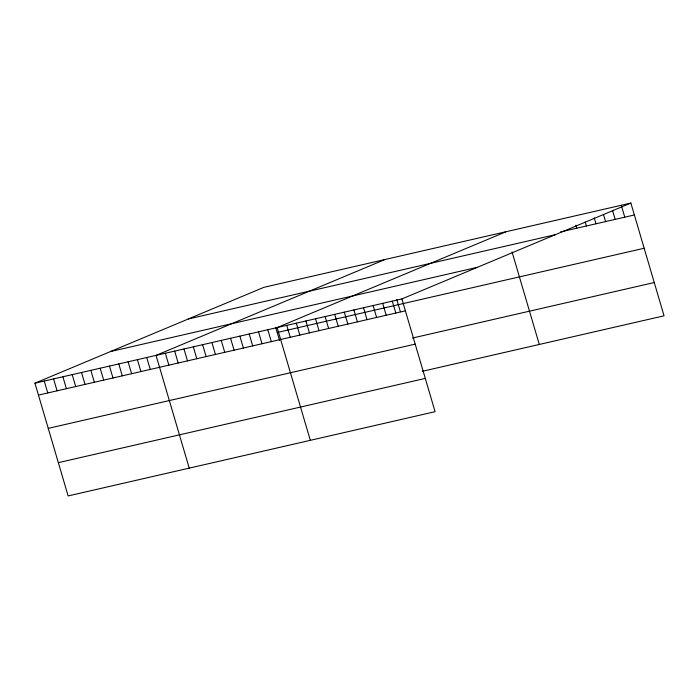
<?xml version="1.0" encoding="UTF-8"?>
<svg xmlns="http://www.w3.org/2000/svg" width="699" height="699" viewBox="0 0 699 699"><rect width="100%" height="100%" fill="white"/><g stroke="black" fill="none" stroke-linecap="round" stroke-linejoin="round"><path stroke-width="1.05" d="M630.865 203.068L401.899 298.936L435.084 411.685L68.135 495.932L34.95 383.183L263.916 287.315L630.865 203.068L664.05 315.817L422.336 371.309M385.009 259.512L156.043 355.38L189.228 468.129M506.102 231.71L277.136 327.578L310.321 440.326M560.476 231.937L634.369 214.977M188.363 318.954L555.303 234.707M110.512 351.545L477.461 267.298M34.95 383.183L401.899 298.936M277.215 332.497L644.163 248.25M38.454 395.092L405.403 310.845M412.541 338.036L654.255 282.536M48.248 428.365L415.197 344.118M58.34 462.651L425.289 378.412M621.271 205.27L624.775 217.179M612.551 210.451L615.172 219.381M603.534 214.637L605.579 221.583M594.229 217.835L595.985 223.785M585.22 222.02L586.382 225.995M575.915 225.218L576.789 228.197M512.061 251.937L539.287 344.458M396.779 299.495L400.387 311.754M392.296 301.138L395.809 313.047M382.702 303.34L386.206 315.249M373.109 305.542L376.612 317.451M363.506 307.752L367.01 319.653M353.912 309.954L357.416 321.863M344.319 312.156L347.822 324.065M334.716 314.358L338.22 326.267M325.122 316.56L328.626 328.469M315.52 318.761L319.024 330.671M305.926 320.972L309.43 332.881M296.332 323.174L299.836 335.083M286.73 325.376L290.234 337.285M275.686 327.298L279.591 340.57M267.822 329.718L271.326 341.628M258.508 331.859L262.011 343.768M249.194 333.991L252.697 345.9M239.879 336.132L243.383 348.041M230.565 338.272L234.069 350.182M221.242 340.413L224.755 352.322M211.928 342.545L215.432 354.454M202.614 344.686L206.118 356.595M193.3 346.826L196.803 358.736M183.986 348.967L187.489 360.876M174.671 351.099L178.175 363.008M165.357 353.24L168.861 365.149M146.729 357.521L150.233 369.43M137.415 359.662L140.918 371.562M128.1 361.794L131.604 373.703M118.786 363.934L122.29 375.844M109.472 366.075L112.976 377.984M100.158 368.216L103.662 380.116M90.835 370.348L94.348 382.257M81.521 372.488L85.025 384.398M72.207 374.629L75.71 386.538M62.893 376.77L66.396 388.67M53.578 378.902L57.082 390.811M44.264 381.042L47.768 392.952"/></g></svg>
